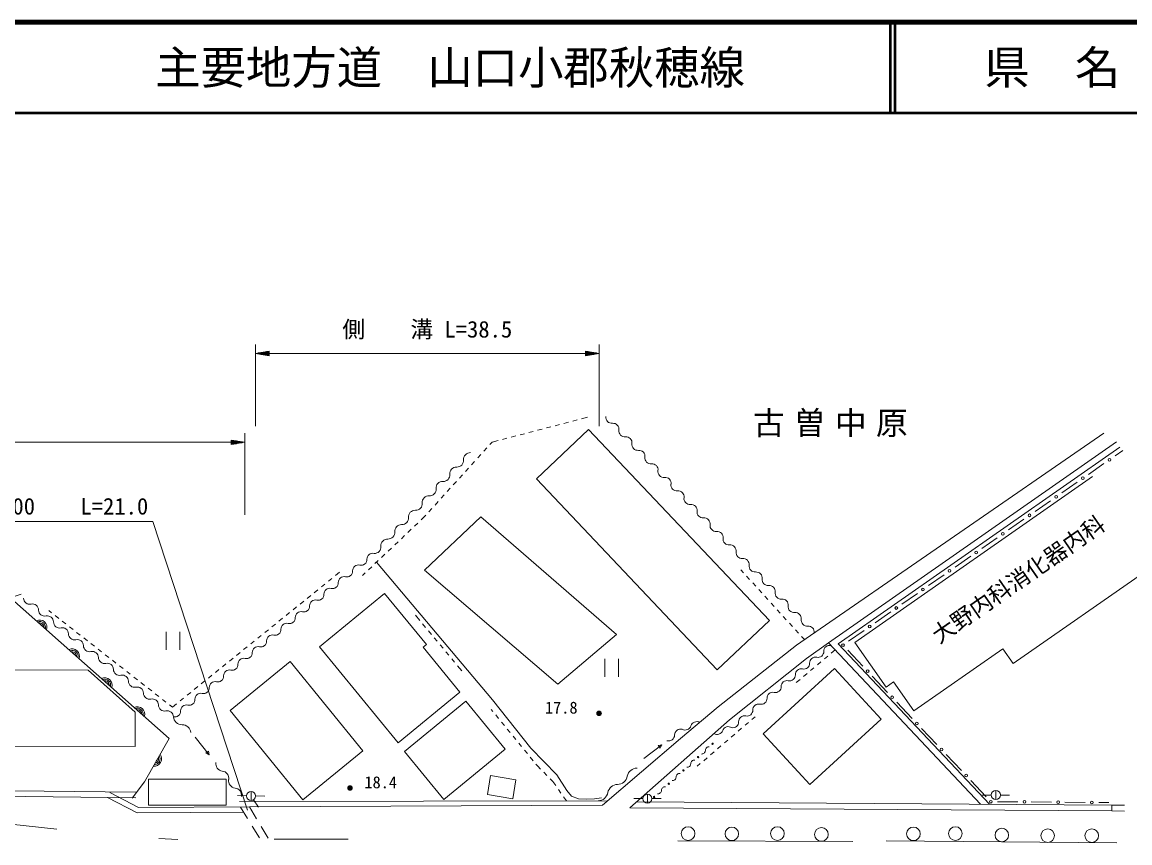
# Model space of a CAD drawing. Units: millimetres, scale not verified. Extents: x 39691 to 680000, y 20000 to 380000.
# Drawn here: x 202068 to 324175, y 289569 to 380000 of the extents above; entities that cross this region are included whole.
import ezdxf
from ezdxf.enums import TextEntityAlignment as Align

# ---------------------------------------------------------------- set-up
doc = ezdxf.new("R2010")
doc.units = ezdxf.units.MM
doc.header["$LTSCALE"] = 1000
for name, color, linetype, lineweight in [('M-BGD', 7, 'Continuous', 13), ('M-STR-HTXT', 7, 'Continuous', 13), ('M-STR-STRD', 7, 'Continuous', 13), ('M-TTL', 2, 'Continuous', 140), ('M-TTL-LINE', 7, 'Continuous', 50)]:
    doc.layers.add(name, color=color, linetype=linetype, lineweight=lineweight)
doc.layers.add('M-BMK-HTXT', color=7, linetype='Continuous')
doc.layers.add('M-TTL-TXT', color=7, linetype='Continuous')
doc.styles.add('ＭＳ ゴシック', font='')
doc.styles.get('ＭＳ ゴシック').set_extended_font_data('MS Gothic')

msp = doc.modelspace()

# ---------------------------------------------------------------- linework, layer by layer
at = {"layer": 'M-BGD'}
for p, q in [((261793, 335789), (262277, 335915)), ((262761, 336041), (263244, 336167)), ((263728, 336293), (264388, 336465)), ((256955, 334528), (257439, 334654)), ((257922, 334780), (258406, 334906)), ((258890, 335032), (259374, 335158)), ((259858, 335284), (260341, 335411)), ((260825, 335537), (261309, 335663)), ((253632, 333456), (253876, 333725)), ((253876, 333725), (254536, 333897)), ((255019, 334023), (255503, 334149)), ((255987, 334275), (256471, 334402)), ((252287, 331976), (252623, 332346)), ((252960, 332716), (253296, 333086)), ((322548, 332212), (323401, 332805)), ((251615, 331235), (251951, 331606)), ((319611, 330170), (321317, 331356)), ((250271, 329755), (250607, 330125)), ((250943, 330495), (251279, 330865)), ((293874, 311652), (320057, 329918)), ((248926, 328274), (249262, 328644)), ((249598, 329015), (249934, 329385)), ((316673, 328127), (318379, 329313)), ((248254, 327534), (248590, 327904)), ((313736, 326085), (315442, 327271)), ((246909, 326053), (247245, 326423)), ((247581, 326794), (247918, 327164)), ((246046, 325147), (246329, 325414)), ((246329, 325414), (246573, 325683)), ((310798, 324042), (312504, 325228)), ((244594, 323772), (244957, 324115)), ((245320, 324459), (245683, 324803)), ((243141, 322397), (243504, 322740)), ((243868, 323084), (244231, 323428)), ((307861, 321999), (309567, 323186)), ((241689, 321022), (242052, 321366)), ((242415, 321709), (242778, 322053)), ((304923, 319957), (306629, 321143)), ((240236, 319647), (240600, 319991)), ((240963, 320334), (241326, 320678)), ((235828, 318388), (236217, 318702)), ((236607, 319016), (237069, 319388)), ((239591, 319035), (239873, 319303)), ((281592, 319324), (281285, 319661)), ((282265, 318584), (281929, 318954)), ((301986, 317914), (303692, 319101)), ((311330, 309320), (326419, 319846)), ((235049, 317760), (235439, 318074)), ((282938, 317844), (282602, 318214)), ((233492, 316505), (233882, 316819)), ((234271, 317133), (234660, 317447)), ((283611, 317105), (283275, 317475)), ((284284, 316365), (283948, 316735)), ((299048, 315872), (300754, 317058)), ((205006, 315159), (205314, 314918)), ((231935, 315250), (232324, 315564)), ((232714, 315878), (233103, 316192)), ((284957, 315626), (284621, 315995)), ((285631, 314886), (285294, 315256)), ((205708, 314610), (206102, 314303)), ((206496, 313995), (206890, 313687)), ((230378, 313995), (230767, 314309)), ((231157, 314623), (231546, 314936)), ((245419, 314650), (245897, 314078)), ((286304, 314146), (285967, 314516)), ((296111, 313829), (297817, 315015)), ((207284, 313379), (207678, 313072)), ((208072, 312764), (208467, 312456)), ((217957, 312818), (217957, 310818)), ((219457, 312818), (219457, 310818)), ((228821, 312740), (229210, 313054)), ((229600, 313367), (229989, 313681)), ((246217, 313695), (246538, 313311)), ((246858, 312927), (247179, 312543)), ((286977, 313407), (286640, 313777)), ((287650, 312667), (287313, 313037)), ((293173, 311787), (294879, 312973)), ((208861, 312149), (209255, 311841)), ((209649, 311533), (210043, 311225)), ((227264, 311485), (227653, 311799)), ((228042, 312112), (228432, 312426)), ((247499, 312159), (247820, 311776)), ((248140, 311392), (248461, 311008)), ((288293, 311960), (287986, 312297)), ((297307, 306731), (293874, 311652)), ((210437, 310918), (210831, 310610)), ((211225, 310302), (211619, 309995)), ((225707, 310230), (226096, 310543)), ((226485, 310857), (226875, 311171)), ((243508, 300585), (234829, 311159)), ((248781, 310624), (249102, 310241)), ((290502, 309831), (290885, 310152)), ((291268, 310474), (291681, 310821)), ((294757, 309028), (293072, 310813)), ((310185, 310960), (300358, 304105)), ((310185, 310960), (311330, 309320)), ((212013, 309687), (212407, 309379)), ((212802, 309071), (213196, 308764)), ((224150, 308974), (224539, 309288)), ((224928, 309602), (225317, 309916)), ((249422, 309857), (249743, 309473)), ((250063, 309089), (250540, 308518)), ((266309, 309858), (266309, 307858)), ((267809, 309858), (267809, 307858)), ((289737, 309187), (290119, 309509)), ((209340, 308590), (214526, 303950)), ((213590, 308456), (213984, 308148)), ((214378, 307841), (214772, 307533)), ((222593, 307719), (222982, 308033)), ((223371, 308347), (223760, 308661)), ((288205, 307901), (288588, 308223)), ((288971, 308544), (289354, 308866)), ((297472, 306152), (295787, 307937)), ((215166, 307225), (215560, 306917)), ((215954, 306610), (216348, 306302)), ((221035, 306464), (221425, 306778)), ((221814, 307092), (222203, 307406)), ((287409, 307233), (287822, 307579)), ((298127, 307303), (297307, 306731)), ((300358, 304105), (298127, 307303)), ((216743, 305994), (217137, 305687)), ((217531, 305379), (217925, 305071)), ((219478, 305209), (219868, 305523)), ((220257, 305837), (220646, 306150)), ((218319, 304763), (218627, 304523)), ((218627, 304523), (219089, 304895)), ((253775, 304273), (253963, 304043)), ((300187, 303276), (298502, 305061)), ((214510, 300177), (214526, 303950)), ((254279, 303656), (254595, 303269)), ((254912, 302882), (255228, 302494)), ((281759, 302520), (282139, 302845)), ((282519, 303170), (282857, 303459)), ((255544, 302107), (255861, 301720)), ((280998, 301871), (281378, 302195)), ((302902, 300400), (301217, 302185)), ((221137, 301217), (222691, 299259)), ((256177, 301333), (256494, 300946)), ((256810, 300559), (257126, 300171)), ((279478, 300571), (279858, 300896)), ((280238, 301221), (280618, 301546)), ((214510, 300177), (198182, 300244)), ((222311, 299436), (222605, 299669)), ((222691, 299259), (222311, 299436)), ((222605, 299669), (222691, 299259)), ((257443, 299784), (257759, 299397)), ((270597, 298864), (272583, 300382)), ((272171, 300303), (272583, 300382)), ((272399, 300005), (272171, 300303)), ((272583, 300382), (272399, 300005)), ((277957, 299272), (278337, 299597)), ((278717, 299922), (279098, 300247)), ((305617, 297524), (303932, 299309)), ((258076, 299010), (258392, 298623)), ((258708, 298236), (258896, 298006)), ((258896, 298006), (259208, 297694)), ((276478, 298008), (276817, 298298)), ((277197, 298622), (277577, 298947)), ((259562, 297340), (259915, 296987)), ((260269, 296633), (260581, 296321)), ((260581, 296321), (260893, 295872)), ((308332, 294648), (306646, 296433)), ((177476, 294934), (214588, 294535)), ((226807, 294751), (225807, 294773)), ((227307, 295240), (227307, 294240)), ((227583, 294323), (228135, 293490)), ((227807, 294737), (228807, 294730)), ((261179, 295462), (261465, 295052)), ((261751, 294642), (262064, 294193)), ((270496, 294448), (269496, 294455)), ((270996, 294945), (270996, 293945)), ((271496, 294451), (272495, 294463)), ((308903, 294836), (307903, 294824)), ((309403, 295342), (309403, 294342)), ((309903, 294837), (310903, 294829)), ((226023, 294116), (266598, 294203)), ((226155, 293515), (226920, 292250)), ((227124, 293518), (266042, 293729)), ((227124, 293518), (227907, 292223)), ((269049, 293438), (322202, 293078)), ((269780, 294083), (322207, 293728)), ((311811, 294082), (309596, 294097)), ((315525, 294057), (313311, 294072)), ((319240, 294032), (317025, 294047)), ((321847, 294014), (320740, 294022)), ((322202, 293078), (322207, 293728)), ((323574, 293052), (322202, 293078)), ((322207, 293728), (323576, 293710)), ((227438, 291395), (228214, 290111)), ((228425, 291367), (229201, 290084))]:
    msp.add_line(p, q, dxfattribs=at)
for points in [[(264509, 335127), (284445, 314070), (278697, 308628), (258761, 329685)], [(252620, 325492), (267584, 312523), (261133, 307052), (246435, 319623)], [(232993, 294293), (224983, 304143), (231620, 309541), (239630, 299691)], [(296744, 303212), (288880, 295998), (283772, 301568), (291635, 308781)], [(248554, 294347), (244221, 299619), (250981, 305175), (255313, 299903)], [(256158, 294436), (253350, 294897), (253693, 296984), (256501, 296522)], [(215995, 293710), (224544, 293710), (224544, 296568), (215995, 296568)]]:
    msp.add_lwpolyline(points, close=True, dxfattribs=at)
for points in [[(266042, 293729), (274642, 301060), (278798, 304552), (287411, 311352), (321298, 334697)], [(322687, 333745), (290944, 311601), (307706, 293844)], [(323087, 333171), (292011, 311491), (308692, 293819)], [(241142, 320504), (253927, 305331), (258150, 299985), (261025, 297065), (262118, 295321), (262640, 294725), (263399, 294405), (264291, 294366), (265156, 294419), (265930, 294515)], [(201950, 316975), (147554, 298938), (147654, 295868), (177483, 295552), (214595, 295153)], [(214210, 294499), (215540, 296280), (218260, 301068), (200909, 316469)], [(234829, 311159), (242011, 317054), (246633, 311422), (246256, 311112), (250312, 306169), (243508, 300585)], [(269049, 293438), (280043, 303139), (288528, 309883), (290944, 311601)], [(198182, 300244), (198217, 308635), (209340, 308590)], [(211473, 294569), (214753, 292875), (226488, 292965)], [(211748, 295102), (214897, 293476), (227124, 293518)]]:
    msp.add_lwpolyline(points, dxfattribs=at)
for centre, radius in [((321933, 331784), 150), ((318995, 329742), 150), ((316058, 327699), 150), ((313120, 325656), 150), ((310182, 323614), 150), ((307245, 321571), 150), ((304307, 319529), 150), ((301370, 317486), 150), ((298432, 315444), 150), ((295495, 313401), 150), ((292557, 311359), 150), ((295272, 308482), 150), ((297987, 305606), 150), ((265665, 303837), 250), ((265665, 303837), 204), ((265665, 303837), 159), ((265665, 303837), 114), ((265665, 303837), 68.2), ((265665, 303837), 22.7), ((300702, 302730), 150), ((278185, 300489), 75), ((303417, 299854), 150), ((276573, 299022), 75), ((274961, 297554), 75), ((306132, 296978), 150), ((238205, 295607), 250), ((238205, 295607), 204), ((238205, 295607), 159), ((238205, 295607), 114), ((238205, 295607), 68.2), ((238205, 295607), 22.7), ((273349, 296087), 75), ((227307, 294740), 500), ((270996, 294445), 500), ((271736, 294619), 75), ((309403, 294842), 500), ((308846, 294102), 150), ((312561, 294077), 150), ((316275, 294052), 150), ((319990, 294027), 150), ((275480, 290592), 750), ((280302, 290559), 750), ((285323, 290592), 750), ((290179, 290493), 750), ((300321, 290559), 750), ((304944, 290592), 750), ((310065, 290426), 750), ((315119, 290360), 750), ((319975, 290360), 750)]:
    msp.add_circle(centre, radius, dxfattribs=at)
for centre, radius, start, end in [((267071, 336454), 660, 172.33858, 275.543), ((267199, 335140), 660, 352.33858, 95.543), ((268507, 334964), 660, 172.33858, 275.543), ((268634, 333651), 660, 352.33858, 95.543), ((269942, 333475), 660, 172.33858, 275.543), ((251455, 331837), 728, 87.30316, 185.2337), ((270069, 332161), 660, 352.33858, 95.543), ((249936, 330250), 728, 87.30316, 185.2337), ((250005, 331704), 728, 267.30316, 5.2337), ((271377, 331985), 660, 172.33858, 275.543), ((271505, 330672), 660, 352.33858, 95.543), ((248487, 330117), 728, 267.30316, 5.2337), ((272813, 330496), 660, 172.33858, 275.543), ((272940, 329182), 660, 352.33858, 95.543), ((246969, 328530), 728, 267.30316, 5.2337), ((248418, 328663), 728, 87.30316, 185.2337), ((274248, 329006), 660, 172.33858, 275.543), ((246900, 327076), 728, 87.30316, 185.2337), ((274375, 327693), 660, 352.33858, 95.543), ((275683, 327517), 660, 172.33858, 275.543), ((245382, 325489), 728, 87.30316, 185.2337), ((245451, 326944), 728, 267.30316, 5.2337), ((275811, 326203), 660, 352.33858, 95.543), ((277119, 326027), 660, 172.33858, 275.543), ((243933, 325357), 728, 267.30316, 5.2337), ((277246, 324714), 660, 352.33858, 95.543), ((242415, 323770), 728, 267.30316, 5.2337), ((243864, 323903), 728, 87.30316, 185.2337), ((278554, 324538), 660, 172.33858, 275.543), ((278682, 323225), 660, 352.33858, 95.543), ((242346, 322316), 728, 87.30316, 185.2337), ((279989, 323049), 660, 172.33858, 275.543), ((280117, 321735), 660, 352.33858, 95.543), ((240716, 320829), 644, 76.84081, 181.43625), ((240896, 322183), 728, 267.30316, 5.2337), ((281425, 321559), 660, 172.33858, 275.543), ((239136, 319544), 644, 76.84081, 181.43625), ((239429, 320797), 644, 256.84081, 1.43625), ((281552, 320246), 660, 352.33858, 95.543), ((282860, 320070), 660, 172.33858, 275.543), ((237556, 318258), 644, 76.84081, 181.43625), ((237849, 319511), 644, 256.84081, 1.43625), ((282988, 318756), 660, 352.33858, 95.543), ((235976, 316972), 644, 76.84081, 181.43625), ((236269, 318226), 644, 256.84081, 1.43625), ((284296, 318580), 660, 172.33858, 275.543), ((284423, 317267), 660, 352.33858, 95.543), ((202898, 316536), 680, 180.88197, 282.44355), ((234396, 315687), 644, 76.84081, 181.43625), ((234689, 316940), 644, 256.84081, 1.43625), ((285731, 317091), 660, 172.33858, 275.543), ((285858, 315777), 660, 352.33858, 95.543), ((203191, 315208), 680, 0.88197, 102.44355), ((204551, 315229), 680, 180.88197, 282.44355), ((232816, 314401), 644, 76.84081, 181.43625), ((233110, 315654), 644, 256.84081, 1.43625), ((287166, 315601), 660, 172.33858, 275.543), ((203992, 313314), 812, 341.02876, 115.78903), ((203992, 313314), 650, 347.14455, 109.67324), ((204844, 313901), 680, 0.88197, 102.44355), ((206204, 313922), 680, 180.88197, 282.44355), ((231530, 314369), 644, 256.84081, 1.43625), ((287294, 314288), 660, 352.33858, 95.543), ((288602, 314112), 660, 172.33858, 275.543), ((203992, 313314), 488, 358.27724, 98.54056), ((203992, 313314), 325, 32.46653, 64.35127), ((206497, 312595), 680, 0.88197, 102.44355), ((207856, 312615), 680, 180.88197, 282.44355), ((229950, 313083), 644, 256.84081, 1.43625), ((231237, 313115), 644, 76.84081, 181.43625), ((288729, 312798), 660, 352.33858, 95.543), ((208149, 311288), 680, 0.88197, 102.44355), ((228370, 311797), 644, 256.84081, 1.43625), ((229657, 311830), 644, 76.84081, 181.43625), ((207582, 310128), 812, 341.02876, 115.78903), ((207582, 310128), 650, 347.14455, 109.67324), ((207582, 310128), 488, 358.27724, 98.54056), ((207582, 310128), 325, 32.46653, 64.35127), ((209509, 311309), 680, 180.88197, 282.44355), ((209802, 309981), 680, 0.88197, 102.44355), ((226790, 310512), 644, 256.84081, 1.43625), ((228077, 310544), 644, 76.84081, 181.43625), ((289796, 310642), 640, 257.08616, 2.02945), ((291075, 310688), 640, 77.08616, 182.02945), ((211161, 310002), 680, 180.88197, 282.44355), ((211454, 308674), 680, 0.88197, 102.44355), ((225210, 309226), 644, 256.84081, 1.43625), ((226497, 309258), 644, 76.84081, 181.43625), ((288232, 309350), 640, 257.08616, 2.02945), ((289511, 309395), 640, 77.08616, 182.02945), ((211172, 306942), 812, 341.02876, 115.78903), ((212814, 308695), 680, 180.88197, 282.44355), ((213107, 307367), 680, 0.88197, 102.44355), ((223631, 307940), 644, 256.84081, 1.43625), ((224917, 307973), 644, 76.84081, 181.43625), ((286668, 308058), 640, 257.08616, 2.02945), ((287946, 308103), 640, 77.08616, 182.02945), ((211172, 306942), 650, 347.14455, 109.67324), ((211172, 306942), 488, 358.27724, 98.54056), ((211172, 306942), 325, 32.46653, 64.35127), ((214467, 307388), 680, 180.88197, 282.44355), ((214760, 306060), 680, 0.88197, 102.44355), ((222051, 306655), 644, 256.84081, 1.43625), ((223338, 306687), 644, 76.84081, 181.43625), ((285103, 306766), 640, 257.08616, 2.02945), ((286382, 306811), 640, 77.08616, 182.02945), ((216119, 306081), 680, 180.88197, 282.44355), ((216412, 304753), 680, 0.88197, 102.44355), ((220471, 305369), 644, 256.84081, 1.43625), ((221758, 305401), 644, 76.84081, 181.43625), ((283539, 305473), 640, 257.08616, 2.02945), ((284817, 305519), 640, 77.08616, 182.02945), ((214762, 303756), 812, 341.02876, 115.78903), ((214762, 303756), 650, 347.14455, 109.67324), ((214762, 303756), 488, 358.27724, 98.54056), ((214762, 303756), 325, 32.46653, 64.35127), ((217772, 304774), 680, 180.88197, 282.44355), ((218065, 303446), 680, 0.88197, 102.44355), ((218891, 304083), 644, 256.84081, 1.43625), ((220178, 304116), 644, 76.84081, 181.43625), ((281975, 304181), 640, 257.08616, 2.02945), ((283253, 304226), 640, 77.08616, 182.02945), ((219701, 303547), 961, 185.38862, 269.94691), ((276419, 302268), 656, 59.46026, 163.0001), ((280410, 302889), 640, 257.08616, 2.02945), ((281689, 302934), 640, 77.08616, 182.02945), ((219700, 301625), 961, 5.38862, 89.94691), ((274671, 301426), 680, 76.29592, 177.87128), ((275165, 302652), 656, 239.46026, 343.0001), ((278677, 302161), 654, 236.55, 340.28931), ((279907, 301720), 654, 56.55, 160.28931), ((273312, 301477), 680, 256.29592, 357.87128), ((216628, 298828), 812, 263.02757, 37.78784), ((216628, 298828), 650, 269.14336, 31.67205), ((276969, 299768), 411, 266.38424, 358.23373), ((277790, 299743), 411, 86.38424, 178.23373), ((216628, 298828), 488, 280.27605, 20.53936), ((216628, 298828), 325, 314.46534, 346.35007), ((224230, 298282), 809, 170.50533, 263.10615), ((275357, 298301), 411, 266.38424, 358.23373), ((276177, 298275), 411, 86.38424, 178.23373), ((224036, 296676), 809, 350.50533, 83.10615), ((267688, 297115), 1109, 270.81934, 349.28758), ((269867, 296702), 1109, 90.81934, 169.28758), ((273744, 296833), 411, 266.38424, 358.23373), ((274565, 296808), 411, 86.38424, 178.23373), ((225631, 296409), 809, 170.50533, 263.10615), ((225437, 294803), 809, 350.50533, 83.10615), ((267719, 294897), 1109, 90.81934, 169.28758), ((272953, 295340), 411, 86.38424, 178.23373), ((265540, 295309), 1109, 270.81934, 349.28758), ((272132, 295366), 411, 266.38424, 358.23373)]:
    msp.add_arc(centre, radius, start, end, dxfattribs=at)
at = {"layer": 'M-STR-HTXT'}
for p, q in [((227788, 335496), (227788, 344496)), ((265676, 335496), (265676, 344496)), ((227788, 343496), (229288, 343746)), ((227788, 343496), (229288, 343246)), ((227788, 343496), (229288, 343496)), ((229288, 343546), (228088, 343546)), ((229288, 343446), (228088, 343446)), ((228388, 343596), (229288, 343596)), ((228388, 343396), (229288, 343396)), ((229288, 343646), (228688, 343646)), ((229288, 343346), (228688, 343346)), ((228988, 343696), (229288, 343696)), ((228988, 343296), (229288, 343296)), ((229288, 343246), (229288, 343746)), ((229288, 343496), (264176, 343496)), ((265676, 343496), (264176, 343746)), ((264176, 343746), (264176, 343246)), ((264476, 343696), (264176, 343696)), ((264176, 343646), (264776, 343646)), ((265076, 343596), (264176, 343596)), ((264176, 343546), (265376, 343546)), ((265676, 343496), (264176, 343246)), ((265676, 343496), (264176, 343496)), ((264176, 343446), (265376, 343446)), ((265076, 343396), (264176, 343396)), ((264176, 343346), (264776, 343346)), ((264476, 343296), (264176, 343296)), ((226604, 325701), (226604, 334701)), ((148668, 333701), (225104, 333701)), ((226604, 333701), (225104, 333951)), ((225104, 333951), (225104, 333451)), ((225404, 333901), (225104, 333901)), ((225104, 333851), (225704, 333851)), ((226004, 333801), (225104, 333801)), ((225104, 333751), (226304, 333751)), ((226604, 333701), (225104, 333451)), ((226604, 333701), (225104, 333701)), ((225104, 333651), (226304, 333651)), ((226004, 333601), (225104, 333601)), ((225104, 333551), (225704, 333551)), ((225404, 333501), (225104, 333501)), ((216486, 324993), (185036, 324993)), ((226926, 293177), (216486, 324993))]:
    msp.add_line(p, q, dxfattribs=at)
at = {"layer": 'M-STR-STRD'}
for p, q in [((217133, 290035), (219216, 289942)), ((229852, 289958), (238000, 289958)), ((274331, 289779), (293643, 289732)), ((297329, 289779), (322752, 289569))]:
    msp.add_line(p, q, dxfattribs=at)
msp.add_lwpolyline([(188584, 292632), (192316, 292539), (205875, 291077)], dxfattribs=at)
at = {"layer": 'M-TTL'}
msp.add_line((680000, 380000), (40000, 380000), dxfattribs=at)
at = {"layer": 'M-TTL-LINE'}
for p, q in [((297750, 380000), (297750, 370000)), ((298250, 380000), (298250, 370000)), ((40000, 370000), (680000, 370000))]:
    msp.add_line(p, q, dxfattribs=at)

# ---------------------------------------------------------------- texts
at = {"layer": 'M-BGD', "style": 'ＭＳ ゴシック'}
msp.add_text('大野内科消化器内科', height=1833, rotation=34.678, dxfattribs=at).set_placement((312712, 317404), align=Align.BOTTOM_CENTER)
for s, p in [('17.8', (259703, 303414)), ('18.4', (239800, 295183))]:
    msp.add_text(s, height=1320, dxfattribs=at).set_placement(p, align=Align.BOTTOM_LEFT)
at = {"layer": 'M-BMK-HTXT', "insert": (291667, 334270), "char_height": 2566, "attachment_point": 8, "style": 'ＭＳ ゴシック'}
msp.add_mtext('\\T1.29;古曽中原', dxfattribs=at)
at = {"layer": 'M-STR-HTXT', "style": 'ＭＳ ゴシック'}
for s, p in [('側\u3000\u3000溝 L=38.5', (246732, 344696)), ('ヒューム管φ500\u3000\u3000L=21.0', (200661, 325193))]:
    msp.add_text(s, height=1833, dxfattribs=at).set_placement(p, align=Align.BOTTOM_CENTER)
at = {"layer": 'M-TTL-TXT', "style": 'ＭＳ ゴシック'}
msp.add_text('主要地方道\u3000山口小郡秋穂線', height=3666, dxfattribs=at).set_placement((216734, 375000), align=Align.MIDDLE_LEFT)
msp.add_text('県\u3000名', height=3666, dxfattribs=at).set_placement((315625, 375000), align=Align.MIDDLE_CENTER)

doc.saveas('drawing.dxf')
